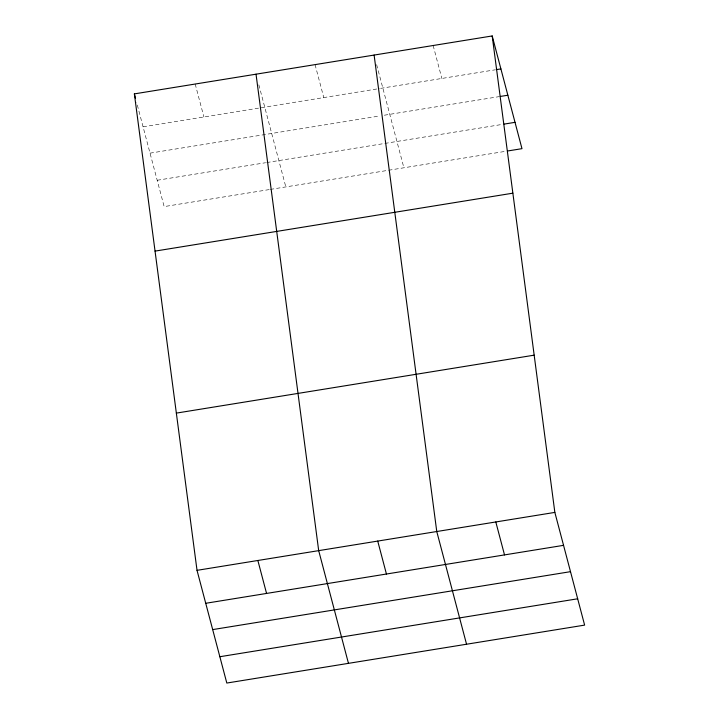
<?xml version="1.0" encoding="UTF-8"?>
<svg xmlns="http://www.w3.org/2000/svg" width="719" height="719" viewBox="0 0 719 719"><rect width="100%" height="100%" fill="white"/><g stroke="black" fill="none" stroke-linecap="round" stroke-linejoin="round"><path stroke-width="0.54" stroke-dasharray="3.6 2.7" d="M143.072 126.832L379.533 88.545M380.63 88.365L495.427 69.779M150.028 153.156L379.929 115.93M384.306 115.22L499.103 96.634M157.191 180.271L265.581 162.728M266.686 162.548L501.898 124.468M269.221 189.591L164.148 206.596L136.619 102.386M270.326 189.412L387.487 170.439M388.584 170.259L505.574 151.323M433.153 45.513L441.852 78.452M376.639 64.629L403.889 167.779M315.075 64.629L323.775 97.577M258.84 84.815L285.811 186.904M195.2 84.033L203.908 116.981"/><path stroke-width="1.08" d="M492.191 35.95L554.852 512.404L584.628 625.117L226.809 683.05L197.024 570.338L134.372 93.883L492.191 35.95L521.976 148.662L507.758 150.963M496.523 69.599L500.9 68.898M500.199 96.454L507.848 95.223M504.082 124.108L515.02 122.338M155.043 251.111L512.872 193.177M176.353 413.11L534.172 355.168M197.024 570.338L554.852 512.404M205.733 603.286L563.552 545.344M212.689 629.601L570.509 571.668M219.852 656.726L577.672 598.792M495.804 521.958L504.513 554.906M466.55 644.233L436.766 531.521L374.114 55.066M377.727 541.074L386.436 574.023M348.463 663.349L318.688 550.637L256.027 74.183M257.86 560.487L266.56 593.436M134.372 93.883L135.496 98.135"/></g></svg>
